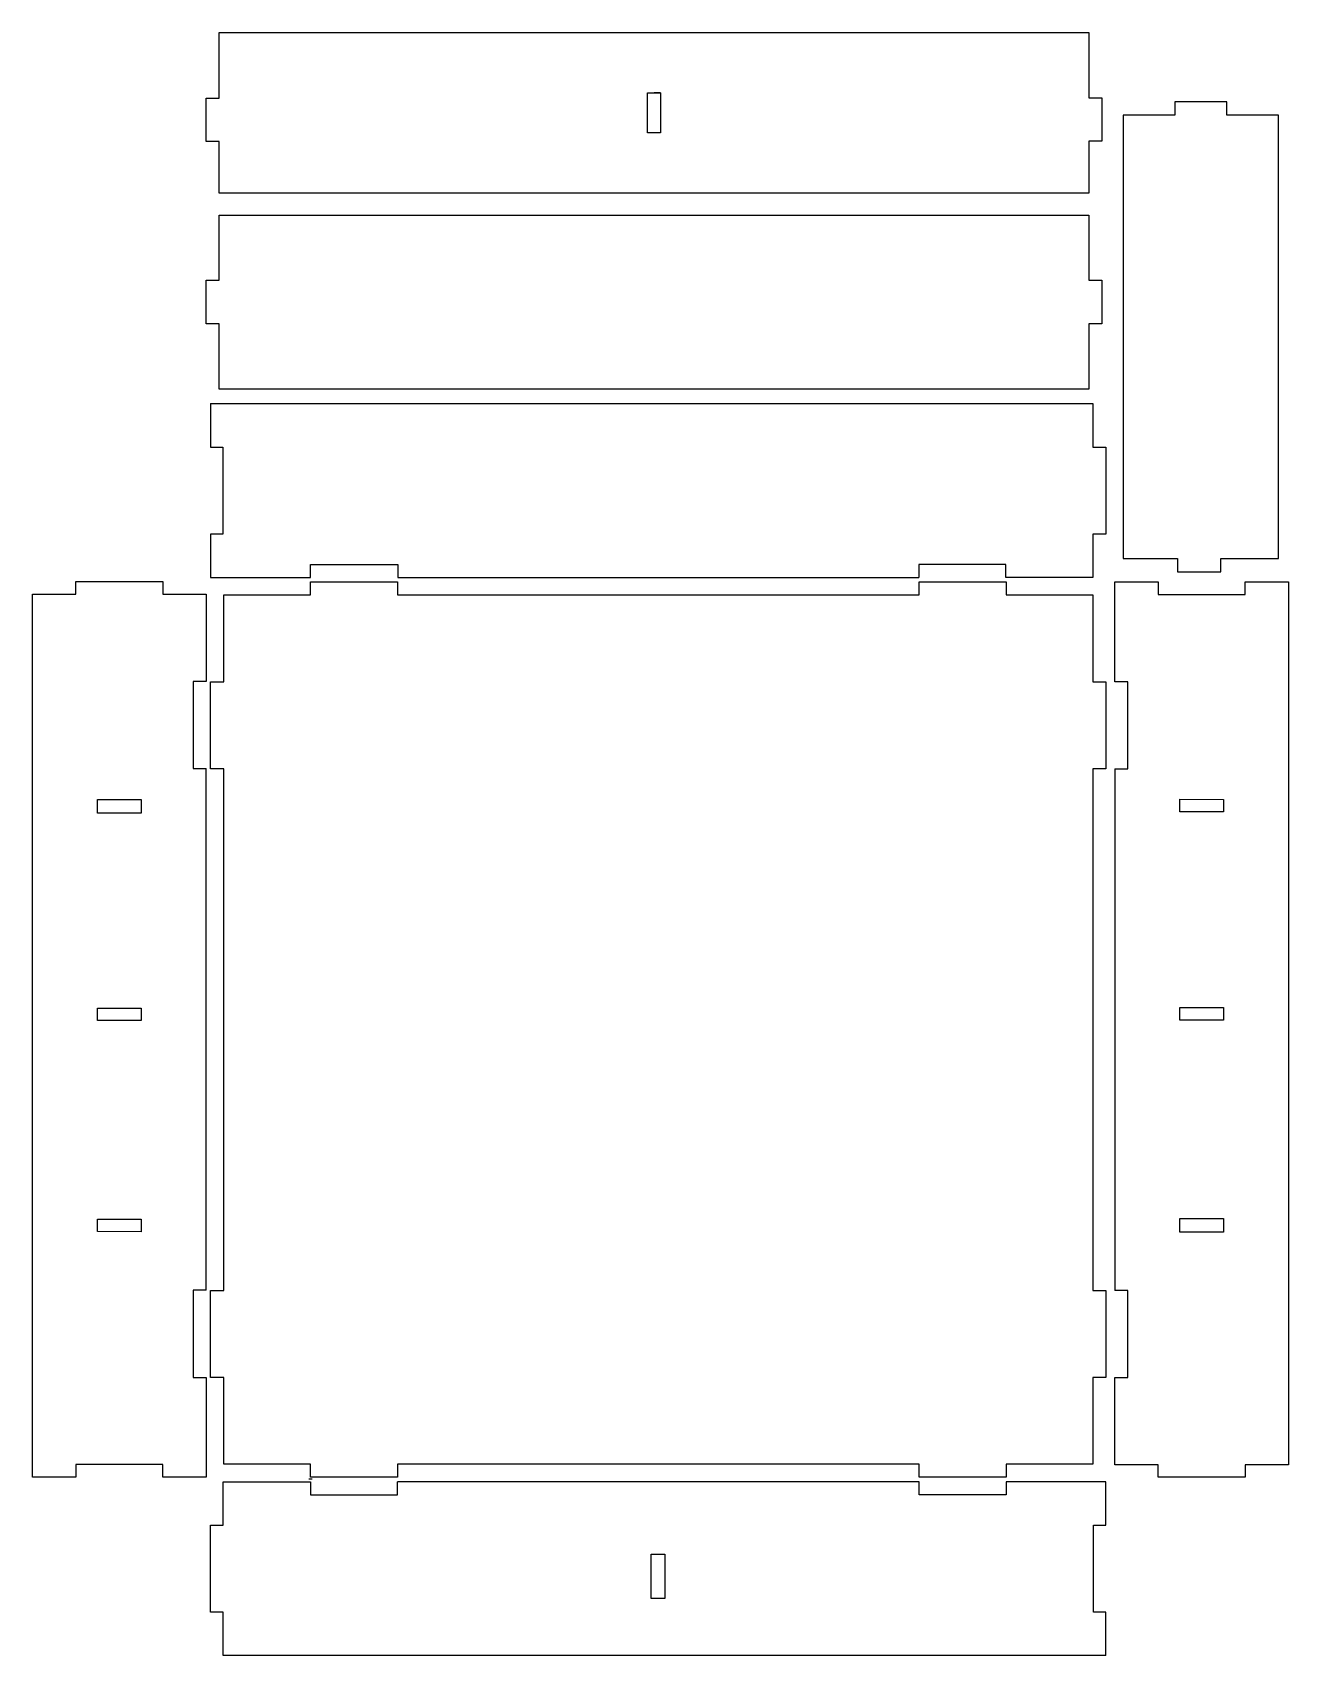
# Model space of a CAD drawing. Extents: x -16.3 to 16.3, y -21 to 21.
import ezdxf

# ---------------------------------------------------------------- set-up
doc = ezdxf.new("R2010")
doc.units = 0
doc.layers.get('0').update_dxf_attribs({"linetype": 'CONTINUOUS'})

msp = doc.modelspace()

# ---------------------------------------------------------------- linework, layer by layer
for p, q in [((-11.446, 21.048), (11.108, 21.048)), ((-11.446, 19.344), (-11.446, 21.048)), ((11.108, 21.048), (11.108, 19.357)), ((-0.337, 18.441), (-0.337, 19.484)), ((-0.337, 19.484), (-0.168, 19.484)), ((-0.168, 19.484), (0.002, 19.484)), ((0.002, 19.479), (-0.168, 19.484)), ((0.002, 19.484), (0.002, 19.479)), ((0.002, 19.479), (0.002, 18.441)), ((0.002, 19.391), (0.002, 19.386)), ((-11.784, 18.218), (-11.784, 19.344)), ((-11.784, 19.344), (-11.446, 19.344)), ((11.108, 19.357), (11.445, 19.357)), ((11.445, 19.357), (11.445, 18.229)), ((14.687, 19.249), (13.345, 19.249)), ((13.345, 19.249), (13.345, 18.904)), ((14.687, 18.904), (14.687, 19.249)), ((12.004, 18.904), (12.004, 7.404)), ((13.345, 18.904), (12.004, 18.904)), ((16.029, 18.904), (14.687, 18.904)), ((16.029, 7.404), (16.029, 18.904)), ((-11.446, 18.218), (-11.784, 18.218)), ((-11.446, 16.876), (-11.446, 18.218)), ((0.002, 18.441), (-0.337, 18.441)), ((11.108, 18.229), (11.108, 16.876)), ((11.445, 18.229), (11.108, 18.229)), ((11.108, 16.876), (-11.446, 16.876)), ((-11.446, 16.312), (11.108, 16.312)), ((-11.446, 14.62), (-11.446, 16.312)), ((11.108, 16.312), (11.108, 14.62)), ((-11.784, 13.493), (-11.784, 14.62)), ((-11.784, 14.62), (-11.446, 14.62)), ((11.108, 14.62), (11.445, 14.62)), ((11.445, 14.62), (11.445, 13.493)), ((-11.446, 13.493), (-11.784, 13.493)), ((-11.446, 11.801), (-11.446, 13.493)), ((11.108, 13.493), (11.108, 11.801)), ((11.445, 13.493), (11.108, 13.493)), ((11.108, 11.801), (-11.446, 11.801)), ((-11.677, 11.422), (-11.677, 10.295)), ((-11.677, 11.422), (11.219, 11.422)), ((11.219, 11.422), (11.219, 10.295)), ((-11.677, 10.295), (-11.349, 10.295)), ((-11.349, 10.295), (-11.349, 8.04)), ((11.219, 10.295), (11.548, 10.295)), ((11.548, 10.295), (11.548, 8.04)), ((-11.349, 8.04), (-11.677, 8.04)), ((-11.677, 8.04), (-11.677, 6.912)), ((11.219, 8.04), (11.219, 6.912)), ((11.548, 8.04), (11.219, 8.04)), ((-9.076, 6.912), (-9.076, 7.251)), ((-9.076, 7.251), (-6.814, 7.251)), ((-6.814, 7.251), (-6.814, 6.912)), ((6.7, 7.251), (6.7, 6.912)), ((8.955, 7.251), (6.7, 7.251)), ((8.955, 6.912), (8.955, 7.251)), ((12.004, 7.404), (13.412, 7.404)), ((13.412, 7.404), (13.412, 7.059)), ((14.539, 7.059), (14.539, 7.404)), ((14.539, 7.404), (16.029, 7.404)), ((-15.164, 6.481), (-15.164, 6.807)), ((-15.164, 6.807), (-12.909, 6.807)), ((-12.909, 6.807), (-12.909, 6.481)), ((-11.677, 6.912), (-9.076, 6.912)), ((-9.076, 6.461), (-9.076, 6.8)), ((-9.076, 6.8), (-6.821, 6.8)), ((-6.821, 6.8), (-6.821, 6.461)), ((-6.814, 6.912), (6.7, 6.912)), ((6.708, 6.461), (6.708, 6.8)), ((6.708, 6.8), (8.963, 6.8)), ((11.219, 6.912), (8.955, 6.912)), ((8.963, 6.8), (8.963, 6.461)), ((11.782, 4.204), (11.782, 6.8)), ((11.782, 6.8), (12.909, 6.8)), ((12.909, 6.8), (12.909, 6.472)), ((13.412, 7.059), (14.539, 7.059)), ((15.164, 6.8), (16.292, 6.8)), ((15.164, 6.472), (15.164, 6.8)), ((16.292, 6.8), (16.292, -16.099)), ((-16.292, 6.481), (-15.164, 6.481)), ((-16.292, -16.418), (-16.292, 6.481)), ((-12.909, 6.481), (-11.782, 6.481)), ((-11.782, 6.481), (-11.782, 4.215)), ((-11.331, 4.206), (-11.331, 6.461)), ((-11.331, 6.461), (-9.076, 6.461)), ((-6.821, 6.461), (6.708, 6.461)), ((8.963, 6.461), (11.218, 6.461)), ((11.218, 6.461), (11.218, 4.206)), ((12.909, 6.472), (15.164, 6.472)), ((-11.782, 4.215), (-12.12, 4.215)), ((-12.12, 4.215), (-12.12, 1.96)), ((-11.669, 4.206), (-11.331, 4.206)), ((-11.669, 1.951), (-11.669, 4.206)), ((11.218, 4.206), (11.556, 4.206)), ((11.556, 4.206), (11.556, 1.951)), ((12.12, 4.204), (11.782, 4.204)), ((12.12, 1.947), (12.12, 4.204)), ((-12.12, 1.96), (-11.782, 1.96)), ((-11.782, -11.57), (-11.782, 1.96)), ((-11.331, 1.951), (-11.669, 1.951)), ((-11.331, -11.578), (-11.331, 1.951)), ((11.218, 1.951), (11.218, -11.578)), ((11.556, 1.951), (11.218, 1.951)), ((11.782, 1.947), (12.12, 1.947)), ((11.782, 1.947), (11.782, -11.578)), ((-14.601, 1.154), (-13.473, 1.154)), ((-14.601, 0.8), (-14.601, 1.154)), ((-13.473, 1.154), (-13.473, 0.8)), ((13.473, 0.832), (13.473, 1.159)), ((13.473, 1.159), (14.601, 1.158)), ((14.601, 1.158), (14.601, 0.832)), ((-13.473, 0.8), (-14.601, 0.8)), ((14.601, 0.832), (13.473, 0.832)), ((-14.603, -4.254), (-13.476, -4.254)), ((-14.603, -4.58), (-14.603, -4.254)), ((-13.476, -4.581), (-14.603, -4.58)), ((-13.476, -4.254), (-13.476, -4.581)), ((13.473, -4.242), (14.601, -4.243)), ((13.473, -4.569), (13.473, -4.242)), ((14.601, -4.569), (13.473, -4.569)), ((14.601, -4.243), (14.601, -4.569)), ((-14.601, -9.728), (-13.473, -9.728)), ((-14.601, -10.053), (-14.601, -9.728)), ((-13.473, -10.055), (-14.601, -10.053)), ((-13.473, -9.728), (-13.473, -10.055)), ((13.473, -9.717), (14.601, -9.717)), ((13.473, -10.072), (13.473, -9.717)), ((14.601, -10.072), (13.473, -10.072)), ((14.601, -9.717), (14.601, -10.072)), ((-12.12, -11.57), (-12.12, -13.833)), ((-11.782, -11.57), (-12.12, -11.57)), ((-11.669, -11.578), (-11.331, -11.578)), ((-11.669, -13.833), (-11.669, -11.578)), ((11.218, -11.578), (11.556, -11.578)), ((11.556, -11.578), (11.556, -13.833)), ((12.12, -11.578), (11.782, -11.578)), ((12.12, -13.833), (12.12, -11.578)), ((-12.12, -13.833), (-11.782, -13.833)), ((-11.782, -13.833), (-11.782, -16.418)), ((-11.331, -13.833), (-11.669, -13.833)), ((-11.331, -16.088), (-11.331, -13.833)), ((11.556, -13.833), (11.218, -13.833)), ((11.218, -13.833), (11.218, -16.088)), ((11.782, -16.099), (11.782, -13.833)), ((11.782, -13.833), (12.12, -13.833)), ((-15.164, -16.091), (-15.164, -16.418)), ((-12.909, -16.091), (-15.164, -16.091)), ((-12.909, -16.418), (-12.909, -16.091)), ((-9.076, -16.088), (-11.331, -16.088)), ((-9.076, -16.426), (-9.076, -16.088)), ((6.708, -16.088), (-6.821, -16.088)), ((-6.821, -16.088), (-6.821, -16.426)), ((6.708, -16.426), (6.708, -16.088)), ((11.218, -16.088), (8.963, -16.088)), ((8.963, -16.088), (8.963, -16.426)), ((12.909, -16.099), (11.782, -16.099)), ((12.909, -16.425), (12.909, -16.099)), ((15.164, -16.099), (15.164, -16.425)), ((16.292, -16.099), (15.164, -16.099)), ((-15.164, -16.418), (-16.292, -16.418)), ((-11.782, -16.418), (-12.909, -16.418)), ((-11.342, -17.666), (-11.342, -16.539)), ((-11.342, -16.539), (-9.076, -16.539)), ((-9.122, -16.467), (-9.037, -16.467)), ((-6.821, -16.426), (-9.076, -16.426)), ((-9.076, -16.539), (-9.076, -16.877)), ((-6.821, -16.877), (-6.821, -16.539)), ((6.708, -16.539), (-6.821, -16.539)), ((8.963, -16.426), (6.708, -16.426)), ((6.708, -16.877), (6.708, -16.539)), ((8.963, -16.539), (8.963, -16.877)), ((11.556, -16.539), (8.963, -16.539)), ((11.556, -17.666), (11.556, -16.539)), ((15.164, -16.425), (12.909, -16.425)), ((-9.076, -16.877), (-6.821, -16.877)), ((8.963, -16.877), (6.708, -16.877)), ((-11.669, -17.666), (-11.342, -17.666)), ((-11.669, -19.921), (-11.669, -17.666)), ((11.229, -17.666), (11.556, -17.666)), ((11.229, -19.921), (11.229, -17.666)), ((-0.244, -18.419), (0.116, -18.419)), ((-0.244, -19.569), (-0.244, -18.419)), ((0.116, -18.419), (0.115, -19.569)), ((0.115, -19.569), (-0.244, -19.569)), ((-11.342, -19.921), (-11.669, -19.921)), ((-11.342, -21.049), (-11.342, -19.921)), ((11.556, -19.921), (11.229, -19.921)), ((11.556, -21.049), (11.556, -19.921)), ((11.556, -21.049), (-11.342, -21.049))]:
    msp.add_line(p, q)

doc.saveas('drawing.dxf')
